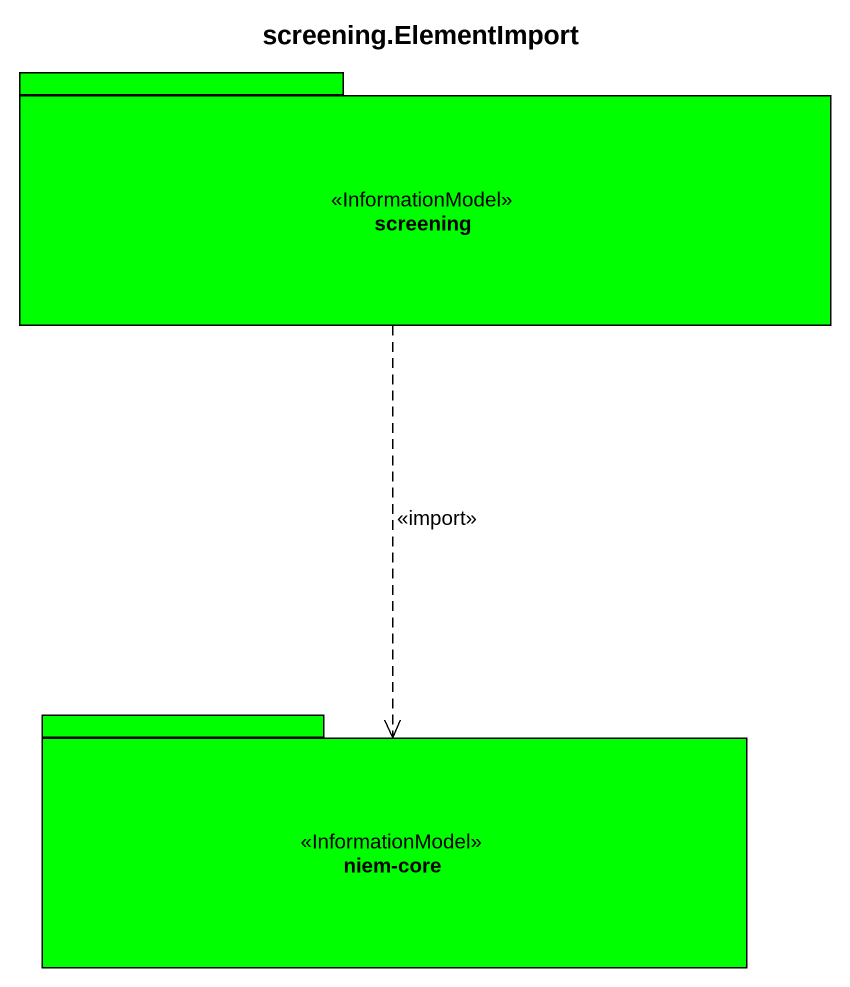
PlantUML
@startuml
title screening.ElementImport
package screening <<InformationModel>> #00FF00 {
}
package "niem-core" as niem_core <<InformationModel>> #00FF00 {
}
screening ..> niem_core : <<import>>
@enduml
